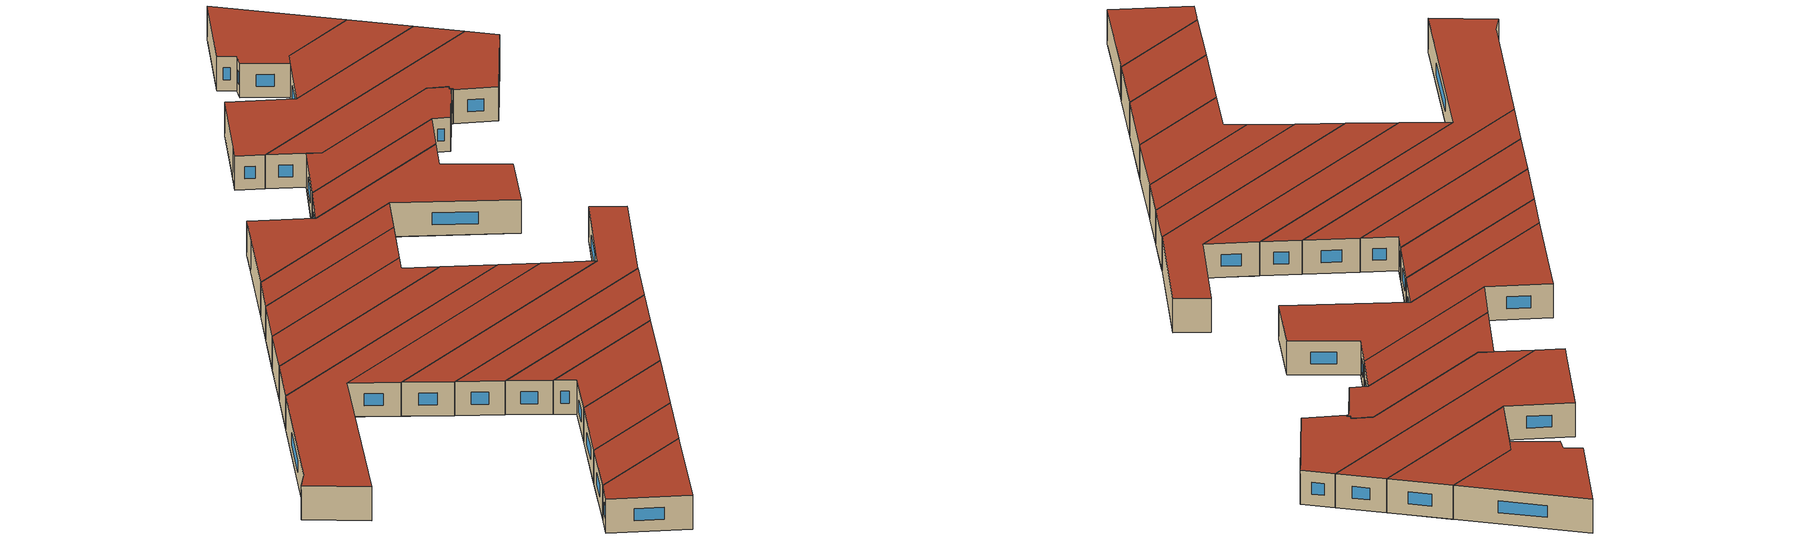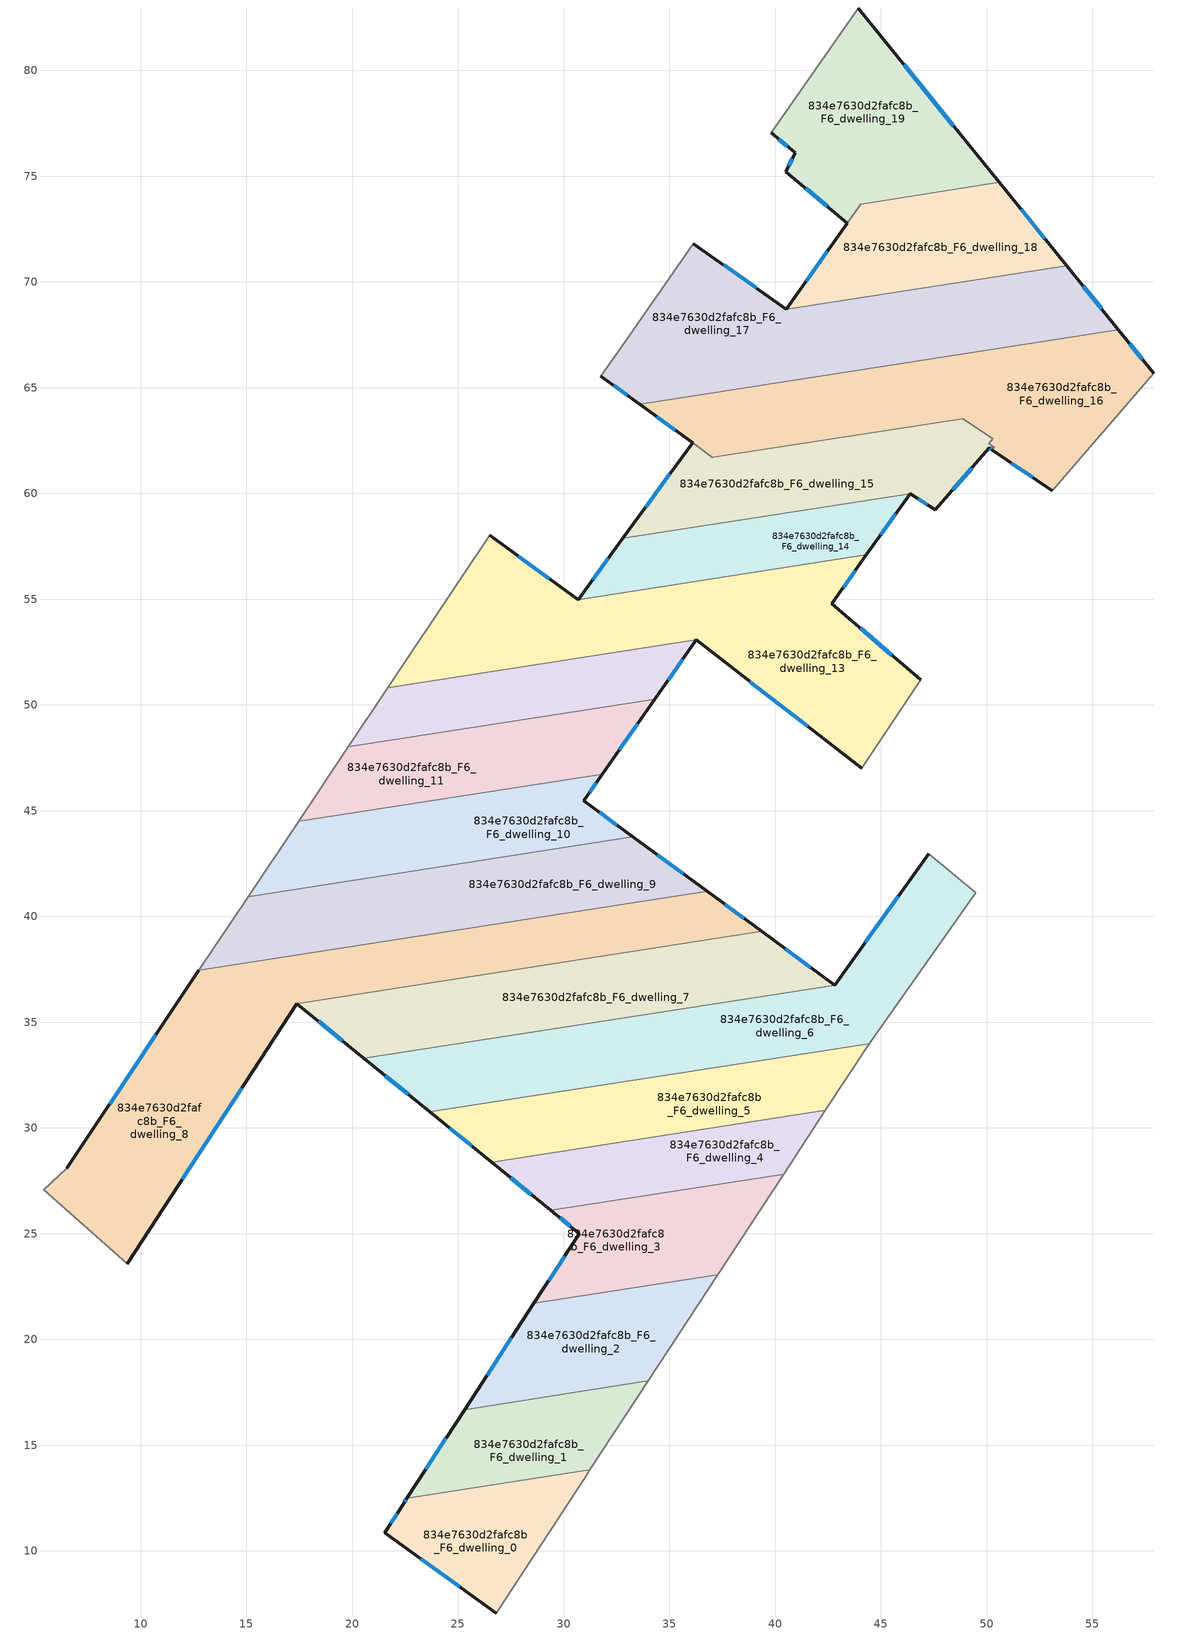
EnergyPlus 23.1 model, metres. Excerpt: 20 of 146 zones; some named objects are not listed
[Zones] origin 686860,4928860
834e7630d2fafc8b_F6_dwelling_0
 floor to 834e7630d2fafc8b_F5_dwelling_0 (EU_floor_Construction): 31.25,13.83 31.1,13.61 31.06,13.55 26.82,7.07 21.54,10.86 22.6,12.49 z18
 wall outside (EU_wall_Construction): 22.59,12.49 22.45,12.26 22.41,12.2 21.54,10.87 26.82,7.07 z18:21
 wall to 834e7630d2fafc8b_F6_dwelling_1 (EU_wall_Construction): 31.25,13.83 22.59,12.49 z18:21
 wall adiabatic (EU_wall_Construction): 26.82,7.07 31.06,13.55 31.1,13.61 31.25,13.83 z18:21
 window (EU_Window_Construction): 23.26,9.63 25.1,8.3 / 22.13,11.77 21.82,11.3 / 22.55,12.41 22.5,12.33 z18.98:20.02
 roof outside (EU_roof_Construction): 26.82,7.07 31.06,13.55 31.1,13.61 31.25,13.83 22.59,12.49 22.45,12.26 22.41,12.2 21.54,10.87 z21
834e7630d2fafc8b_F6_dwelling_1
 floor to 834e7630d2fafc8b_F5_dwelling_1 (EU_floor_Construction): 34,18.04 33.31,16.98 24.41,15.28 25.33,16.69 z18
 floor adiabatic (EU_floor_Construction): 33.31,16.98 31.25,13.83 22.59,12.49 25.33,16.69 24.41,15.28 z18
 wall outside (EU_wall_Construction): 25.33,16.69 22.59,12.49 z18:21
 wall to 834e7630d2fafc8b_F6_dwelling_2 (EU_wall_Construction): 34,18.04 25.33,16.69 z18:21
 wall adiabatic (EU_wall_Construction): 31.25,13.83 34,18.04 z18:21
 window (EU_Window_Construction): 24.44,15.32 23.48,13.85 z18.98:20.02
 roof outside (EU_roof_Construction): 31.25,13.83 34,18.04 25.33,16.69 22.59,12.49 z21
834e7630d2fafc8b_F6_dwelling_10
 floor to 834e7630d2fafc8b_F5_dwelling_9 (EU_floor_Construction): 23.46,44.57 23.89,42.31 15.09,40.94 16.65,43.27 z18
 floor to 834e7630d2fafc8b_F5_dwelling_10 (EU_floor_Construction): 31.39,46.09 30.96,45.47 33.28,43.77 23.89,42.31 23.46,44.57 z18
 floor to 834e7630d2fafc8b_F5_dwelling_11 (EU_floor_Construction): 26.49,45.9 26.63,45.18 16.65,43.27 17.47,44.5 z18
 floor to 834e7630d2fafc8b_F5_dwelling_12 (EU_floor_Construction): 31.84,46.73 31.39,46.09 26.63,45.18 26.49,45.9 z18
 wall outside (EU_wall_Construction): 33.28,43.77 30.96,45.47 31.84,46.73 z18:21
 wall adiabatic (EU_wall_Construction): 17.47,44.5 15.09,40.94 z18:21
 wall to 834e7630d2fafc8b_F6_dwelling_11 (EU_wall_Construction): 31.84,46.73 17.47,44.5 z18:21
 wall to 834e7630d2fafc8b_F6_dwelling_9 (EU_wall_Construction): 15.09,40.94 33.28,43.77 z18:21
 window (EU_Window_Construction): 31.24,45.88 31.55,46.32 / 32.53,44.32 31.71,44.92 z18.98:20.02
 roof outside (EU_roof_Construction): 33.28,43.77 30.96,45.47 31.84,46.73 17.47,44.5 15.09,40.94 z21
834e7630d2fafc8b_F6_dwelling_11
 floor to 834e7630d2fafc8b_F5_dwelling_11 (EU_floor_Construction): 25.91,48.96 26.49,45.9 17.47,44.5 19.82,48.01 z18
 floor to 834e7630d2fafc8b_F5_dwelling_12 (EU_floor_Construction): 34.31,50.26 31.84,46.73 26.49,45.9 25.91,48.96 z18
 wall outside (EU_wall_Construction): 31.84,46.73 34.31,50.26 z18:21
 wall to 834e7630d2fafc8b_F6_dwelling_12 (EU_wall_Construction): 34.31,50.26 19.82,48.01 z18:21
 wall adiabatic (EU_wall_Construction): 19.82,48.01 17.47,44.5 z18:21
 window (EU_Window_Construction): 32.64,47.88 33.5,49.12 z18.98:20.02
 roof outside (EU_roof_Construction): 31.84,46.73 34.31,50.26 19.82,48.01 17.47,44.5 z21
834e7630d2fafc8b_F6_dwelling_12
 floor to 834e7630d2fafc8b_F5_dwelling_13 (EU_floor_Construction): 34.65,52.82 34.79,52.12 20.77,49.43 21.69,50.81 z18
 floor to 834e7630d2fafc8b_F5_dwelling_15 (EU_floor_Construction): 36.27,53.07 35.73,52.3 34.79,52.12 34.65,52.82 z18
 floor to 834e7630d2fafc8b_F5_dwelling_11 (EU_floor_Construction): 25.64,50.37 25.91,48.96 19.82,48.01 20.77,49.43 z18
 floor adiabatic (EU_floor_Construction): 35.73,52.3 34.31,50.26 25.91,48.96 25.64,50.37 z18
 wall outside (EU_wall_Construction): 34.31,50.26 36.27,53.07 z18:21
 wall to 834e7630d2fafc8b_F6_dwelling_13 (EU_wall_Construction): 36.27,53.07 21.68,50.8 z18:21
 wall adiabatic (EU_wall_Construction): 21.68,50.8 19.82,48.01 z18:21
 window (EU_Window_Construction): 34.95,51.18 35.63,52.16 z18.98:20.02
 roof outside (EU_roof_Construction): 34.31,50.26 36.27,53.07 21.68,50.8 19.82,48.01 z21
834e7630d2fafc8b_F6_dwelling_13
 floor to 834e7630d2fafc8b_F5_dwelling_13 (EU_floor_Construction): 34.14,55.51 34.65,52.82 21.69,50.81 25.16,56 26.5,58.02 30.69,54.97 z18
 floor to 834e7630d2fafc8b_F5_dwelling_15 (EU_floor_Construction): 36.37,55.86 37.02,52.49 36.27,53.07 34.65,52.82 34.14,55.51 z18
 floor to 834e7630d2fafc8b_F5_dwelling_14 (EU_floor_Construction): 44.32,57.09 42.68,54.79 46.88,51.18 44.09,47.01 37.02,52.49 36.37,55.86 z18
 wall outside (EU_wall_Construction): 30.69,54.97 26.5,58.02 / 46.88,51.18 42.68,54.79 44.32,57.09 / 36.27,53.07 44.09,47.01 z18:21
 wall adiabatic (EU_wall_Construction): 26.5,58.02 25.16,56 21.68,50.8 / 44.09,47.01 46.88,51.18 z18:21
 wall to 834e7630d2fafc8b_F6_dwelling_14 (EU_wall_Construction): 44.32,57.09 30.69,54.97 z18:21
 window (EU_Window_Construction): 29.33,55.97 27.86,57.03 / 43.21,55.54 43.79,56.35 / 45.51,52.36 44.04,53.62 / 38.81,51.1 41.55,48.98 z18.98:20.02
 roof outside (EU_roof_Construction): 44.09,47.01 46.88,51.18 42.68,54.79 44.32,57.09 30.69,54.97 26.5,58.02 25.16,56 21.68,50.8 36.27,53.07 z21
834e7630d2fafc8b_F6_dwelling_14
 floor to 834e7630d2fafc8b_F5_dwelling_14 (EU_floor_Construction): 46.11,59.6 44.32,57.09 36.37,55.86 36.03,57.67 z18
 floor to 834e7630d2fafc8b_F5_dwelling_15 (EU_floor_Construction): 45.41,59.84 45.48,59.48 36.03,57.67 36.37,55.86 34.14,55.51 33.66,58.01 z18
 floor to 834e7630d2fafc8b_F5_dwelling_13 (EU_floor_Construction): 33.66,58.01 34.14,55.51 30.69,54.97 32.81,57.88 z18
 floor to 834e7630d2fafc8b_F5_dwelling_16 (EU_floor_Construction): 46.39,59.99 46.11,59.6 45.48,59.48 45.41,59.84 z18
 wall outside (EU_wall_Construction): 32.81,57.88 30.69,54.97 / 44.32,57.09 46.39,59.99 z18:21
 wall to 834e7630d2fafc8b_F6_dwelling_15 (EU_wall_Construction): 46.39,59.99 32.81,57.88 z18:21
 window (EU_Window_Construction): 32.12,56.94 31.38,55.92 / 44.99,58.04 45.72,59.05 z18.98:20.02
 roof outside (EU_roof_Construction): 44.32,57.09 46.39,59.99 32.81,57.88 30.69,54.97 z21
834e7630d2fafc8b_F6_dwelling_15
 floor to 834e7630d2fafc8b_F5_dwelling_15 (EU_floor_Construction): 44.82,62.91 45.41,59.84 33.66,58.01 33.5,58.83 36.1,62.39 37.05,61.7 z18
 floor to 834e7630d2fafc8b_F5_dwelling_13 (EU_floor_Construction): 33.5,58.83 33.66,58.01 32.81,57.88 z18
 floor to 834e7630d2fafc8b_F5_dwelling_16 (EU_floor_Construction): 50.3,62.58 50.1,62.35 50.35,62.18 50.25,62.07 50.13,62.15 47.58,59.22 46.39,59.99 45.41,59.84 44.82,62.91 48.88,63.54 z18
 wall outside (EU_wall_Construction): 46.39,59.99 47.58,59.22 50.13,62.15 50.25,62.07 / 36.1,62.39 32.81,57.88 z18:21
 wall to 834e7630d2fafc8b_F6_dwelling_16 (EU_wall_Construction): 50.25,62.07 50.35,62.18 50.1,62.35 50.3,62.58 50.06,62.75 48.88,63.54 37.05,61.7 36.1,62.39 z18:21
 window (EU_Window_Construction): 50.17,62.13 50.21,62.1 / 48.41,60.18 49.3,61.2 / 46.78,59.74 47.19,59.47 / 35.03,60.93 33.88,59.35 z18.98:20.02
 roof outside (EU_roof_Construction): 47.58,59.22 50.13,62.15 50.25,62.07 50.35,62.18 50.1,62.35 50.3,62.58 50.06,62.75 48.88,63.54 37.05,61.7 36.1,62.39 32.81,57.88 46.39,59.99 z21
834e7630d2fafc8b_F6_dwelling_16
 floor to 834e7630d2fafc8b_F5_dwelling_16 (EU_floor_Construction): 50.13,66.79 51.15,61.46 50.25,62.07 50.35,62.18 50.1,62.35 50.3,62.58 48.88,63.54 44.82,62.91 44.55,64.31 44.8,64.36 44.5,65.92 z18
 floor to 834e7630d2fafc8b_F5_dwelling_15 (EU_floor_Construction): 44.55,64.31 44.82,62.91 37.05,61.7 35.78,62.63 z18
 floor to 834e7630d2fafc8b_F5_dwelling_18 (EU_floor_Construction): 56.23,67.74 57.91,65.67 53.1,60.13 51.15,61.46 50.13,66.79 z18
 floor to 834e7630d2fafc8b_F5_dwelling_17 (EU_floor_Construction): 41.21,65.41 41.53,63.73 35.78,62.63 33.59,64.22 z18
 floor to 834e7630d2fafc8b_F5_dwelling_19 (EU_floor_Construction): 44.5,65.92 44.8,64.36 41.6,63.74 41.53,63.73 41.21,65.41 z18
 wall outside (EU_wall_Construction): 57.91,65.67 56.23,67.74 / 50.25,62.07 53.1,60.13 / 33.59,64.22 36.1,62.39 z18:21
 wall to 834e7630d2fafc8b_F6_dwelling_17 (EU_wall_Construction): 56.23,67.74 33.59,64.22 z18:21
 wall adiabatic (EU_wall_Construction): 53.1,60.13 57.91,65.67 z18:21
 window (EU_Window_Construction): 57.36,66.35 56.78,67.07 / 51.18,61.44 52.17,60.76 / 34.41,63.63 35.28,62.99 z18.98:20.02
 roof outside (EU_roof_Construction): 53.1,60.13 57.91,65.67 56.23,67.74 33.59,64.22 37.05,61.7 48.88,63.54 50.3,62.58 50.1,62.35 50.35,62.18 50.25,62.07 z21
834e7630d2fafc8b_F6_dwelling_17
 floor to 834e7630d2fafc8b_F5_dwelling_17 (EU_floor_Construction): 40.58,68.72 41.21,65.41 33.59,64.22 31.77,65.55 32.9,67.16 36.11,71.77 36.14,71.81 36.18,71.78 40.54,68.71 z18
 floor to 834e7630d2fafc8b_F5_dwelling_16 (EU_floor_Construction): 49.49,70.11 50.13,66.79 44.5,65.92 43.87,69.23 z18
 floor to 834e7630d2fafc8b_F5_dwelling_18 (EU_floor_Construction): 53.78,70.77 56.23,67.74 50.13,66.79 49.49,70.11 z18
 floor adiabatic (EU_floor_Construction): 43.87,69.23 44.5,65.92 41.21,65.41 40.58,68.72 z18
 wall outside (EU_wall_Construction): 40.54,68.71 36.14,71.81 / 56.23,67.74 53.78,70.77 / 31.77,65.55 33.59,64.22 z18:21
 wall to 834e7630d2fafc8b_F6_dwelling_18 (EU_wall_Construction): 53.78,70.77 40.54,68.71 z18:21
 wall adiabatic (EU_wall_Construction): 36.14,71.81 32.73,66.92 31.77,65.55 z18:21
 window (EU_Window_Construction): 39.11,69.72 37.57,70.8 / 55.44,68.73 54.58,69.79 / 32.36,65.12 33,64.65 z18.98:20.02
 roof outside (EU_roof_Construction): 56.23,67.74 53.78,70.77 40.54,68.71 36.14,71.81 32.73,66.92 31.77,65.55 33.59,64.22 z21
834e7630d2fafc8b_F6_dwelling_18
 floor to 834e7630d2fafc8b_F5_dwelling_19 (EU_floor_Construction): 50.71,74.57 53.51,71.11 43.86,69.26 43.87,69.23 40.58,68.72 40.57,68.76 43.72,73.23 z18
 floor to 834e7630d2fafc8b_F5_dwelling_20 (EU_floor_Construction): 50.6,74.7 50.71,74.57 43.72,73.23 44.04,73.68 z18
 floor to 834e7630d2fafc8b_F5_dwelling_16 (EU_floor_Construction): 49.45,70.33 49.49,70.11 43.87,69.23 43.86,69.26 z18
 floor to 834e7630d2fafc8b_F5_dwelling_18 (EU_floor_Construction): 53.51,71.11 53.78,70.77 49.49,70.11 49.45,70.33 z18
 wall outside (EU_wall_Construction): 53.78,70.77 50.6,74.71 / 43.41,72.78 40.54,68.71 z18:21
 wall to 834e7630d2fafc8b_F6_dwelling_19 (EU_wall_Construction): 44.04,73.68 43.41,72.78 / 50.6,74.71 44.05,73.68 z18:21
 window (EU_Window_Construction): 52.75,72.05 51.64,73.43 / 42.48,71.46 41.47,70.04 z18.98:20.02
 roof outside (EU_roof_Construction): 53.78,70.77 50.6,74.71 44.05,73.68 40.54,68.71 z21
834e7630d2fafc8b_F6_dwelling_19
 floor to 834e7630d2fafc8b_F5_dwelling_19 (EU_floor_Construction): 43.72,73.23 43.41,72.78 43.03,73.1 z18
 floor to 834e7630d2fafc8b_F5_dwelling_20 (EU_floor_Construction): 43.93,82.95 50.6,74.7 44.04,73.68 43.72,73.23 43.03,73.1 40.51,75.21 40.96,76.1 39.81,77.06 z18
 wall outside (EU_wall_Construction): 39.81,77.06 40.96,76.1 40.51,75.21 43.41,72.78 / 50.6,74.71 43.93,82.95 z18:21
 wall adiabatic (EU_wall_Construction): 43.93,82.95 39.81,77.06 z18:21
 window (EU_Window_Construction): 40.81,75.81 40.66,75.5 / 40.18,76.75 40.59,76.42 / 48.43,77.39 46.1,80.27 / 41.45,74.42 42.47,73.57 z18.98:20.02
 roof outside (EU_roof_Construction): 50.6,74.71 43.93,82.95 39.81,77.06 40.96,76.1 40.51,75.21 43.41,72.78 44.04,73.68 z21
834e7630d2fafc8b_F6_dwelling_2
 floor to 834e7630d2fafc8b_F5_dwelling_1 (EU_floor_Construction): 37.29,23.05 34,18.04 25.33,16.69 28.6,21.7 z18
 wall outside (EU_wall_Construction): 28.6,21.7 25.33,16.69 z18:21
 wall to 834e7630d2fafc8b_F6_dwelling_3 (EU_wall_Construction): 37.29,23.05 28.6,21.7 z18:21
 wall adiabatic (EU_wall_Construction): 34,18.04 37.29,23.05 z18:21
 window (EU_Window_Construction): 27.54,20.07 26.39,18.32 z18.98:20.02
 roof outside (EU_roof_Construction): 34,18.04 37.29,23.05 28.6,21.7 25.33,16.69 z21
834e7630d2fafc8b_F6_dwelling_3
 floor to 834e7630d2fafc8b_F5_dwelling_2 (EU_floor_Construction): 34.84,26.96 35.47,23.65 29.07,22.42 30.75,25 29.39,26.11 z18
 floor to 834e7630d2fafc8b_F5_dwelling_4 (EU_floor_Construction): 40.41,27.82 37.99,24.13 35.47,23.65 34.84,26.96 z18
 floor to 834e7630d2fafc8b_F5_dwelling_1 (EU_floor_Construction): 37.99,24.13 37.29,23.05 28.6,21.7 29.07,22.42 z18
 wall outside (EU_wall_Construction): 29.39,26.11 30.75,25 28.6,21.7 z18:21
 wall to 834e7630d2fafc8b_F6_dwelling_4 (EU_wall_Construction): 40.41,27.82 29.39,26.11 z18:21
 wall adiabatic (EU_wall_Construction): 37.29,23.05 40.41,27.82 z18:21
 window (EU_Window_Construction): 29.83,25.75 30.31,25.36 / 30.05,23.93 29.3,22.78 z18.98:20.02
 roof outside (EU_roof_Construction): 37.29,23.05 40.41,27.82 29.39,26.11 30.75,25 28.6,21.7 z21
834e7630d2fafc8b_F6_dwelling_4
 floor to 834e7630d2fafc8b_F5_dwelling_4 (EU_floor_Construction): 42.38,30.83 40.41,27.82 34.84,26.96 34.34,29.58 z18
 floor to 834e7630d2fafc8b_F5_dwelling_2 (EU_floor_Construction): 34.34,29.58 34.84,26.96 29.39,26.11 26.6,28.38 z18
 wall outside (EU_wall_Construction): 26.6,28.38 29.39,26.11 z18:21
 wall to 834e7630d2fafc8b_F6_dwelling_5 (EU_wall_Construction): 42.38,30.83 26.6,28.38 z18:21
 wall adiabatic (EU_wall_Construction): 40.41,27.82 42.38,30.83 z18:21
 window (EU_Window_Construction): 27.51,27.64 28.48,26.85 z18.98:20.02
 roof outside (EU_roof_Construction): 40.41,27.82 42.38,30.83 26.6,28.38 29.39,26.11 z21
834e7630d2fafc8b_F6_dwelling_5
 floor to 834e7630d2fafc8b_F5_dwelling_4 (EU_floor_Construction): 44.08,33.43 42.38,30.83 34.34,29.58 33.97,31.5 33.89,31.48 33.73,32.32 36.66,32.78 36.8,32.04 z18
 floor to 834e7630d2fafc8b_F5_dwelling_2 (EU_floor_Construction): 33.97,31.5 34.34,29.58 26.6,28.38 24.9,29.76 z18
 floor to 834e7630d2fafc8b_F5_dwelling_5 (EU_floor_Construction): 44.45,33.99 44.4,33.91 44.08,33.43 36.8,32.04 36.66,32.78 z18
 floor to 834e7630d2fafc8b_F5_dwelling_3 (EU_floor_Construction): 33.73,32.32 33.89,31.48 24.9,29.76 23.68,30.76 z18
 wall outside (EU_wall_Construction): 23.68,30.76 26.6,28.38 z18:21
 wall to 834e7630d2fafc8b_F6_dwelling_6 (EU_wall_Construction): 44.45,33.99 23.68,30.76 z18:21
 wall adiabatic (EU_wall_Construction): 42.38,30.83 44.4,33.91 44.45,33.99 z18:21
 window (EU_Window_Construction): 24.63,29.98 25.65,29.15 z18.98:20.02
 roof outside (EU_roof_Construction): 42.38,30.83 44.4,33.91 44.45,33.99 23.68,30.76 26.6,28.38 z21
834e7630d2fafc8b_F6_dwelling_6
 floor to 834e7630d2fafc8b_F5_dwelling_5 (EU_floor_Construction): 49.5,41.11 44.45,33.99 36.66,32.78 36.1,35.71 42.82,36.75 47.27,42.96 z18
 floor to 834e7630d2fafc8b_F5_dwelling_4 (EU_floor_Construction): 36.1,35.71 36.66,32.78 33.73,32.32 33.19,35.17 35.7,35.65 z18
 floor to 834e7630d2fafc8b_F5_dwelling_3 (EU_floor_Construction): 33.19,35.17 33.73,32.32 23.68,30.76 21.1,32.85 z18
 floor to 834e7630d2fafc8b_F5_dwelling_6 (EU_floor_Construction): 35.69,35.65 21.1,32.85 20.56,33.29 z18
 wall outside (EU_wall_Construction): 20.56,33.29 23.68,30.76 / 47.27,42.96 42.82,36.75 z18:21
 wall to 834e7630d2fafc8b_F6_dwelling_7 (EU_wall_Construction): 42.82,36.75 20.56,33.29 z18:21
 wall adiabatic (EU_wall_Construction): 44.45,33.99 49.5,41.11 47.27,42.96 z18:21
 window (EU_Window_Construction): 21.58,32.47 22.66,31.58 / 45.82,40.94 44.27,38.77 z18.98:20.02
 roof outside (EU_roof_Construction): 44.45,33.99 49.5,41.11 47.27,42.96 42.82,36.75 20.56,33.29 23.68,30.76 z21
834e7630d2fafc8b_F6_dwelling_7
 floor to 834e7630d2fafc8b_F5_dwelling_5 (EU_floor_Construction): 42.82,36.75 36.1,35.71 36.09,35.72 42.54,36.96 z18
 floor to 834e7630d2fafc8b_F5_dwelling_6 (EU_floor_Construction): 42.54,36.96 35.69,35.65 20.56,33.29 18.46,35 39.68,39.06 z18
 floor to 834e7630d2fafc8b_F5_dwelling_7 (EU_floor_Construction): 39.68,39.06 18.46,35 17.51,35.78 17.59,35.9 39.37,39.29 z18
 floor to 834e7630d2fafc8b_F5_dwelling_8 (EU_floor_Construction): 17.59,35.9 17.51,35.78 17.39,35.87 z18
 wall outside (EU_wall_Construction): 42.82,36.75 39.37,39.29 / 17.39,35.87 20.56,33.29 z18:21
 wall to 834e7630d2fafc8b_F6_dwelling_8 (EU_wall_Construction): 39.37,39.29 17.39,35.87 z18:21
 window (EU_Window_Construction): 41.7,37.58 40.49,38.47 / 18.42,35.03 19.53,34.13 z18.98:20.02
 roof outside (EU_roof_Construction): 42.82,36.75 39.37,39.29 17.39,35.87 20.56,33.29 z21
834e7630d2fafc8b_F6_dwelling_8
 floor to 834e7630d2fafc8b_F5_dwelling_8 (EU_floor_Construction): 17.63,37.06 17.55,36.94 17.32,36.9 17.45,36.79 17.29,36.54 17.52,36.35 17.35,36.09 17.59,35.9 17.39,35.87 9.36,23.58 5.42,27.07 6.5,28.08 11.2,35.12 11.24,35.18 11.75,35.94 z18
 floor to 834e7630d2fafc8b_F5_dwelling_10 (EU_floor_Construction): 36.95,41.07 18.26,37.49 18.42,37.72 15.1,37.08 18.83,37.8 18.94,37.97 24.52,39.04 24.47,39.27 36.79,41.19 z18
 floor to 834e7630d2fafc8b_F5_dwelling_9 (EU_floor_Construction): 24.47,39.27 24.52,39.04 18.94,37.97 18.83,37.8 15.1,37.08 18.42,37.72 18.19,37.37 17.78,37.29 17.63,37.06 11.75,35.94 12.76,37.45 z18
 floor to 834e7630d2fafc8b_F5_dwelling_7 (EU_floor_Construction): 39.37,39.29 17.59,35.9 17.35,36.09 17.52,36.35 17.29,36.54 17.45,36.79 17.32,36.9 17.55,36.94 17.78,37.29 18.19,37.37 18.26,37.49 36.95,41.07 z18
 wall outside (EU_wall_Construction): 12.76,37.45 6.5,28.08 / 39.37,39.29 36.79,41.19 / 9.36,23.58 17.39,35.87 z18:21
 wall to 834e7630d2fafc8b_F6_dwelling_9 (EU_wall_Construction): 36.79,41.19 12.76,37.45 z18:21
 wall adiabatic (EU_wall_Construction): 6.5,28.08 5.42,27.08 9.36,23.58 z18:21
 window (EU_Window_Construction): 10.72,34.4 8.53,31.13 / 38.53,39.91 37.63,40.57 / 11.97,27.57 14.78,31.87 z18.98:20.02
 roof outside (EU_roof_Construction): 39.37,39.29 36.79,41.19 12.76,37.45 6.5,28.08 5.42,27.08 9.36,23.58 17.39,35.87 z21
834e7630d2fafc8b_F6_dwelling_9
 floor to 834e7630d2fafc8b_F5_dwelling_10 (EU_floor_Construction): 36.79,41.19 24.47,39.27 23.89,42.31 33.28,43.77 z18
 floor to 834e7630d2fafc8b_F5_dwelling_9 (EU_floor_Construction): 23.89,42.31 24.47,39.27 12.76,37.45 15.09,40.94 z18
 wall outside (EU_wall_Construction): 36.79,41.19 33.28,43.77 z18:21
 wall adiabatic (EU_wall_Construction): 15.09,40.94 12.76,37.45 z18:21
 window (EU_Window_Construction): 35.65,42.03 34.42,42.93 z18.98:20.02
 roof outside (EU_roof_Construction): 36.79,41.19 33.28,43.77 15.09,40.94 12.76,37.45 z21
[Building]
EU S2 Campaign: North Axis=0; Terrain=City; Solar Distribution=FullExterior
[Site:Location]
Bologna: Latitude=44.5; Longitude=11.25; Time Zone=1; Elevation=37
[SizingPeriod:WeatherFileDays]
AnnualSizingPeriod: Begin Month=1; Begin Day of Month=1; End Month=12; End Day of Month=31; Day of Week for Start Day=Monday; Use Weather File Daylight Saving Period=No; Use Weather File Rain and Snow Indicators=No
[MATERIAL]
EU_InternalMass_Material: Roughness=MediumRough; Thickness=0.1; Conductivity=1; Density=1800; Specific Heat=900; Thermal Absorptance=0.9; Solar Absorptance=0.7; Visible Absorptance=0.7
[MATERIAL:NOMASS] Roughness=MediumRough; Thermal Absorptance=0.9; Solar Absorptance=0.7; Visible Absorptance=0.7
Name | Thermal Resistance
EU_wall_NoMass | 0.905828
EU_roof_NoMass | 0.37593
EU_floor_NoMass | 0.67114
[WINDOWMATERIAL:SIMPLEGLAZINGSYSTEM]
EU_Window_SimpleGlazing: UFactor=4.52486; Solar Heat Gain Coefficient=0.85; Visible Transmittance=0.85
[CONSTRUCTION]
EU_wall_Construction: EU_wall_NoMass
EU_roof_Construction: EU_roof_NoMass
EU_floor_Construction: EU_floor_NoMass
EU_Window_Construction: EU_Window_SimpleGlazing
EU_InternalMass_Construction: EU_InternalMass_Material
[ZONE] Type=1; Multiplier=1; Ceiling Height=autocalculate; Floor Area=autocalculate; Part of Total Floor Area=Yes
Name | Volume
834e7630d2fafc8b_F6_dwelling_0 | 97.7534
834e7630d2fafc8b_F6_dwelling_1 | 98.1021
834e7630d2fafc8b_F6_dwelling_10 | 149.131
834e7630d2fafc8b_F6_dwelling_11 | 136.336
834e7630d2fafc8b_F6_dwelling_12 | 109.154
834e7630d2fafc8b_F6_dwelling_13 | 322.215
834e7630d2fafc8b_F6_dwelling_14 | 105.202
834e7630d2fafc8b_F6_dwelling_15 | 151.376
834e7630d2fafc8b_F6_dwelling_16 | 252.373
834e7630d2fafc8b_F6_dwelling_17 | 271.441
834e7630d2fafc8b_F6_dwelling_18 | 131.473
834e7630d2fafc8b_F6_dwelling_19 | 161.908
834e7630d2fafc8b_F6_dwelling_2 | 117.377
834e7630d2fafc8b_F6_dwelling_3 | 116.303
834e7630d2fafc8b_F6_dwelling_4 | 108.791
834e7630d2fafc8b_F6_dwelling_5 | 155.26
834e7630d2fafc8b_F6_dwelling_6 | 266.414
834e7630d2fafc8b_F6_dwelling_7 | 204.047
834e7630d2fafc8b_F6_dwelling_8 | 357.073
834e7630d2fafc8b_F6_dwelling_9 | 197.914
[INTERNALMASS] Construction=EU_InternalMass_Construction
Name | Zone or ZoneList | Surface Area
834e7630d2fafc8b_F6_dwelling_0_EU_InternalMass | 834e7630d2fafc8b_F6_dwelling_0 | 32.5882
834e7630d2fafc8b_F6_dwelling_1_EU_InternalMass | 834e7630d2fafc8b_F6_dwelling_1 | 32.702
834e7630d2fafc8b_F6_dwelling_2_EU_InternalMass | 834e7630d2fafc8b_F6_dwelling_2 | 39.1274
834e7630d2fafc8b_F6_dwelling_3_EU_InternalMass | 834e7630d2fafc8b_F6_dwelling_3 | 38.771
834e7630d2fafc8b_F6_dwelling_4_EU_InternalMass | 834e7630d2fafc8b_F6_dwelling_4 | 36.2552
834e7630d2fafc8b_F6_dwelling_5_EU_InternalMass | 834e7630d2fafc8b_F6_dwelling_5 | 51.7533
834e7630d2fafc8b_F6_dwelling_6_EU_InternalMass | 834e7630d2fafc8b_F6_dwelling_6 | 88.8061
834e7630d2fafc8b_F6_dwelling_7_EU_InternalMass | 834e7630d2fafc8b_F6_dwelling_7 | 68.0158
834e7630d2fafc8b_F6_dwelling_8_EU_InternalMass | 834e7630d2fafc8b_F6_dwelling_8 | 119.025
834e7630d2fafc8b_F6_dwelling_9_EU_InternalMass | 834e7630d2fafc8b_F6_dwelling_9 | 65.9717
834e7630d2fafc8b_F6_dwelling_10_EU_InternalMass | 834e7630d2fafc8b_F6_dwelling_10 | 49.7102
834e7630d2fafc8b_F6_dwelling_11_EU_InternalMass | 834e7630d2fafc8b_F6_dwelling_11 | 45.4455
834e7630d2fafc8b_F6_dwelling_12_EU_InternalMass | 834e7630d2fafc8b_F6_dwelling_12 | 36.3845
834e7630d2fafc8b_F6_dwelling_13_EU_InternalMass | 834e7630d2fafc8b_F6_dwelling_13 | 107.408
834e7630d2fafc8b_F6_dwelling_14_EU_InternalMass | 834e7630d2fafc8b_F6_dwelling_14 | 35.0673
834e7630d2fafc8b_F6_dwelling_15_EU_InternalMass | 834e7630d2fafc8b_F6_dwelling_15 | 50.4769
834e7630d2fafc8b_F6_dwelling_16_EU_InternalMass | 834e7630d2fafc8b_F6_dwelling_16 | 84.138
834e7630d2fafc8b_F6_dwelling_17_EU_InternalMass | 834e7630d2fafc8b_F6_dwelling_17 | 90.4798
834e7630d2fafc8b_F6_dwelling_18_EU_InternalMass | 834e7630d2fafc8b_F6_dwelling_18 | 43.8251
834e7630d2fafc8b_F6_dwelling_19_EU_InternalMass | 834e7630d2fafc8b_F6_dwelling_19 | 53.9696
[OTHEREQUIPMENT] Fuel Type=Electricity; Design Level Calculation Method=Watts/Area; Power per Zone Floor Area=1; Fraction Latent=0; Fraction Radiant=0; Fraction Lost=0; Carbon Dioxide Generation Rate=0; EndUse Subcategory=EU_Step8_InternalGains
Name | Zone or ZoneList or Space or SpaceList | Schedule
EU_Step8_InternalGain_834e7630d2fafc8b_F6_dwelling_0_f000 | 834e7630d2fafc8b_F6_dwelling_0 | EU_Step8_GainSchedule_834e7630d2fafc8b_F6_dwelling_0_f000
EU_Step8_InternalGain_834e7630d2fafc8b_F6_dwelling_1_f000 | 834e7630d2fafc8b_F6_dwelling_1 | EU_Step8_GainSchedule_834e7630d2fafc8b_F6_dwelling_1_f000
EU_Step8_InternalGain_834e7630d2fafc8b_F6_dwelling_2_f000 | 834e7630d2fafc8b_F6_dwelling_2 | EU_Step8_GainSchedule_834e7630d2fafc8b_F6_dwelling_2_f000
EU_Step8_InternalGain_834e7630d2fafc8b_F6_dwelling_3_f000 | 834e7630d2fafc8b_F6_dwelling_3 | EU_Step8_GainSchedule_834e7630d2fafc8b_F6_dwelling_3_f000
EU_Step8_InternalGain_834e7630d2fafc8b_F6_dwelling_4_f000 | 834e7630d2fafc8b_F6_dwelling_4 | EU_Step8_GainSchedule_834e7630d2fafc8b_F6_dwelling_4_f000
EU_Step8_InternalGain_834e7630d2fafc8b_F6_dwelling_5_f000 | 834e7630d2fafc8b_F6_dwelling_5 | EU_Step8_GainSchedule_834e7630d2fafc8b_F6_dwelling_5_f000
EU_Step8_InternalGain_834e7630d2fafc8b_F6_dwelling_6_f000 | 834e7630d2fafc8b_F6_dwelling_6 | EU_Step8_GainSchedule_834e7630d2fafc8b_F6_dwelling_6_f000
EU_Step8_InternalGain_834e7630d2fafc8b_F6_dwelling_7_f000 | 834e7630d2fafc8b_F6_dwelling_7 | EU_Step8_GainSchedule_834e7630d2fafc8b_F6_dwelling_7_f000
EU_Step8_InternalGain_834e7630d2fafc8b_F6_dwelling_8_f000 | 834e7630d2fafc8b_F6_dwelling_8 | EU_Step8_GainSchedule_834e7630d2fafc8b_F6_dwelling_8_f000
EU_Step8_InternalGain_834e7630d2fafc8b_F6_dwelling_9_f000 | 834e7630d2fafc8b_F6_dwelling_9 | EU_Step8_GainSchedule_834e7630d2fafc8b_F6_dwelling_9_f000
EU_Step8_InternalGain_834e7630d2fafc8b_F6_dwelling_10_f000 | 834e7630d2fafc8b_F6_dwelling_10 | EU_Step8_GainSchedule_834e7630d2fafc8b_F6_dwelling_10_f000
EU_Step8_InternalGain_834e7630d2fafc8b_F6_dwelling_11_f000 | 834e7630d2fafc8b_F6_dwelling_11 | EU_Step8_GainSchedule_834e7630d2fafc8b_F6_dwelling_11_f000
EU_Step8_InternalGain_834e7630d2fafc8b_F6_dwelling_12_f000 | 834e7630d2fafc8b_F6_dwelling_12 | EU_Step8_GainSchedule_834e7630d2fafc8b_F6_dwelling_12_f000
EU_Step8_InternalGain_834e7630d2fafc8b_F6_dwelling_13_f000 | 834e7630d2fafc8b_F6_dwelling_13 | EU_Step8_GainSchedule_834e7630d2fafc8b_F6_dwelling_13_f000
EU_Step8_InternalGain_834e7630d2fafc8b_F6_dwelling_14_f000 | 834e7630d2fafc8b_F6_dwelling_14 | EU_Step8_GainSchedule_834e7630d2fafc8b_F6_dwelling_14_f000
EU_Step8_InternalGain_834e7630d2fafc8b_F6_dwelling_15_f000 | 834e7630d2fafc8b_F6_dwelling_15 | EU_Step8_GainSchedule_834e7630d2fafc8b_F6_dwelling_15_f000
EU_Step8_InternalGain_834e7630d2fafc8b_F6_dwelling_16_f000 | 834e7630d2fafc8b_F6_dwelling_16 | EU_Step8_GainSchedule_834e7630d2fafc8b_F6_dwelling_16_f000
EU_Step8_InternalGain_834e7630d2fafc8b_F6_dwelling_17_f000 | 834e7630d2fafc8b_F6_dwelling_17 | EU_Step8_GainSchedule_834e7630d2fafc8b_F6_dwelling_17_f000
EU_Step8_InternalGain_834e7630d2fafc8b_F6_dwelling_18_f000 | 834e7630d2fafc8b_F6_dwelling_18 | EU_Step8_GainSchedule_834e7630d2fafc8b_F6_dwelling_18_f000
EU_Step8_InternalGain_834e7630d2fafc8b_F6_dwelling_19_f000 | 834e7630d2fafc8b_F6_dwelling_19 | EU_Step8_GainSchedule_834e7630d2fafc8b_F6_dwelling_19_f000
[ZONEVENTILATION:DESIGNFLOWRATE] Schedule=EU_AlwaysOn; Design Flow Rate Calculation Method=AirChanges/Hour; Air Changes per Hour=0.73129; Ventilation Type=Natural; Fan Pressure Rise=0; Fan Total Efficiency=1; Constant Term Coefficient=1; Temperature Term Coefficient=0; Velocity Term Coefficient=0; Velocity Squared Term Coefficient=0; Minimum Indoor Temperature=-100; Maximum Indoor Temperature=100; Delta Temperature=-100; Minimum Outdoor Temperature=-100; Maximum Outdoor Temperature=100; Maximum Wind Speed=40
Name | Zone or ZoneList or Space or SpaceList
EU_ConstantAir_834e7630d2fafc8b_F6_dwelling_0 | 834e7630d2fafc8b_F6_dwelling_0
EU_ConstantAir_834e7630d2fafc8b_F6_dwelling_1 | 834e7630d2fafc8b_F6_dwelling_1
EU_ConstantAir_834e7630d2fafc8b_F6_dwelling_2 | 834e7630d2fafc8b_F6_dwelling_2
EU_ConstantAir_834e7630d2fafc8b_F6_dwelling_3 | 834e7630d2fafc8b_F6_dwelling_3
EU_ConstantAir_834e7630d2fafc8b_F6_dwelling_4 | 834e7630d2fafc8b_F6_dwelling_4
EU_ConstantAir_834e7630d2fafc8b_F6_dwelling_5 | 834e7630d2fafc8b_F6_dwelling_5
EU_ConstantAir_834e7630d2fafc8b_F6_dwelling_6 | 834e7630d2fafc8b_F6_dwelling_6
EU_ConstantAir_834e7630d2fafc8b_F6_dwelling_7 | 834e7630d2fafc8b_F6_dwelling_7
EU_ConstantAir_834e7630d2fafc8b_F6_dwelling_8 | 834e7630d2fafc8b_F6_dwelling_8
EU_ConstantAir_834e7630d2fafc8b_F6_dwelling_9 | 834e7630d2fafc8b_F6_dwelling_9
EU_ConstantAir_834e7630d2fafc8b_F6_dwelling_10 | 834e7630d2fafc8b_F6_dwelling_10
EU_ConstantAir_834e7630d2fafc8b_F6_dwelling_11 | 834e7630d2fafc8b_F6_dwelling_11
EU_ConstantAir_834e7630d2fafc8b_F6_dwelling_12 | 834e7630d2fafc8b_F6_dwelling_12
EU_ConstantAir_834e7630d2fafc8b_F6_dwelling_13 | 834e7630d2fafc8b_F6_dwelling_13
EU_ConstantAir_834e7630d2fafc8b_F6_dwelling_14 | 834e7630d2fafc8b_F6_dwelling_14
EU_ConstantAir_834e7630d2fafc8b_F6_dwelling_15 | 834e7630d2fafc8b_F6_dwelling_15
EU_ConstantAir_834e7630d2fafc8b_F6_dwelling_16 | 834e7630d2fafc8b_F6_dwelling_16
EU_ConstantAir_834e7630d2fafc8b_F6_dwelling_17 | 834e7630d2fafc8b_F6_dwelling_17
EU_ConstantAir_834e7630d2fafc8b_F6_dwelling_18 | 834e7630d2fafc8b_F6_dwelling_18
EU_ConstantAir_834e7630d2fafc8b_F6_dwelling_19 | 834e7630d2fafc8b_F6_dwelling_19
[HVACTEMPLATE:ZONE:IDEALLOADSAIRSYSTEM] System Availability Schedule=EU_AlwaysOn; Maximum Heating Supply Air Temperature=50; Minimum Cooling Supply Air Temperature=13; Maximum Heating Supply Air Humidity Ratio=0.0156; Minimum Cooling Supply Air Humidity Ratio=0.0077; Heating Limit=NoLimit; Cooling Limit=NoLimit; Heating Availability Schedule=EU_AlwaysOn; Cooling Availability Schedule=EU_CoolingOff; Dehumidification Control Type=ConstantSensibleHeatRatio; Cooling Sensible Heat Ratio=0.7; Dehumidification Setpoint=60; Humidification Control Type=None; Humidification Setpoint=30; Outdoor Air Method=None; Outdoor Air Flow Rate per Person=0.00944; Outdoor Air Flow Rate per Zone Floor Area=0; Outdoor Air Flow Rate per Zone=0; Demand Controlled Ventilation Type=None; Outdoor Air Economizer Type=NoEconomizer; Heat Recovery Type=None; Sensible Heat Recovery Effectiveness=0.7; Latent Heat Recovery Effectiveness=0.65
Name | Template Thermostat
834e7630d2fafc8b_F6_dwelling_0 | EU_HeatOnly_834e7630d2fafc8b_F6_dwelling_0
834e7630d2fafc8b_F6_dwelling_1 | EU_HeatOnly_834e7630d2fafc8b_F6_dwelling_1
834e7630d2fafc8b_F6_dwelling_2 | EU_HeatOnly_834e7630d2fafc8b_F6_dwelling_2
834e7630d2fafc8b_F6_dwelling_3 | EU_HeatOnly_834e7630d2fafc8b_F6_dwelling_3
834e7630d2fafc8b_F6_dwelling_4 | EU_HeatOnly_834e7630d2fafc8b_F6_dwelling_4
834e7630d2fafc8b_F6_dwelling_5 | EU_HeatOnly_834e7630d2fafc8b_F6_dwelling_5
834e7630d2fafc8b_F6_dwelling_6 | EU_HeatOnly_834e7630d2fafc8b_F6_dwelling_6
834e7630d2fafc8b_F6_dwelling_7 | EU_HeatOnly_834e7630d2fafc8b_F6_dwelling_7
834e7630d2fafc8b_F6_dwelling_8 | EU_HeatOnly_834e7630d2fafc8b_F6_dwelling_8
834e7630d2fafc8b_F6_dwelling_9 | EU_HeatOnly_834e7630d2fafc8b_F6_dwelling_9
834e7630d2fafc8b_F6_dwelling_10 | EU_HeatOnly_834e7630d2fafc8b_F6_dwelling_10
834e7630d2fafc8b_F6_dwelling_11 | EU_HeatOnly_834e7630d2fafc8b_F6_dwelling_11
834e7630d2fafc8b_F6_dwelling_12 | EU_HeatOnly_834e7630d2fafc8b_F6_dwelling_12
834e7630d2fafc8b_F6_dwelling_13 | EU_HeatOnly_834e7630d2fafc8b_F6_dwelling_13
834e7630d2fafc8b_F6_dwelling_14 | EU_HeatOnly_834e7630d2fafc8b_F6_dwelling_14
834e7630d2fafc8b_F6_dwelling_15 | EU_HeatOnly_834e7630d2fafc8b_F6_dwelling_15
834e7630d2fafc8b_F6_dwelling_16 | EU_HeatOnly_834e7630d2fafc8b_F6_dwelling_16
834e7630d2fafc8b_F6_dwelling_17 | EU_HeatOnly_834e7630d2fafc8b_F6_dwelling_17
834e7630d2fafc8b_F6_dwelling_18 | EU_HeatOnly_834e7630d2fafc8b_F6_dwelling_18
834e7630d2fafc8b_F6_dwelling_19 | EU_HeatOnly_834e7630d2fafc8b_F6_dwelling_19
[SIZING:ZONE] Zone Cooling Design Supply Air Temperature Input Method=SupplyAirTemperature; Zone Cooling Design Supply Air Temperature=13; Zone Heating Design Supply Air Temperature Input Method=SupplyAirTemperature; Zone Heating Design Supply Air Temperature=50; Zone Cooling Design Supply Air Humidity Ratio=0.008; Zone Heating Design Supply Air Humidity Ratio=0.008; Cooling Design Air Flow Method=DesignDay; Cooling Design Air Flow Rate=0; Cooling Minimum Air Flow per Zone Floor Area=0.000762; Cooling Minimum Air Flow=0; Cooling Minimum Air Flow Fraction=0.2; Heating Design Air Flow Method=DesignDay; Heating Design Air Flow Rate=0; Heating Maximum Air Flow per Zone Floor Area=0.002032; Heating Maximum Air Flow=0.141576; Heating Maximum Air Flow Fraction=0.3; Account for Dedicated Outdoor Air System=No; Dedicated Outdoor Air System Control Strategy=NeutralSupplyAir; Dedicated Outdoor Air Low Setpoint Temperature for Design=autosize; Dedicated Outdoor Air High Setpoint Temperature for Design=autosize; Zone Load Sizing Method=Sensible Load Only No Latent Load; Zone Latent Cooling Design Supply Air Humidity Ratio Input Method=HumidityRatioDifference; Zone Cooling Design Supply Air Humidity Ratio Difference=0.005; Zone Latent Heating Design Supply Air Humidity Ratio Input Method=HumidityRatioDifference; Zone Humidification Design Supply Air Humidity Ratio Difference=0.005
834e7630d2fafc8b_F6_dwelling_0; 834e7630d2fafc8b_F6_dwelling_1; 834e7630d2fafc8b_F6_dwelling_2; 834e7630d2fafc8b_F6_dwelling_3; 834e7630d2fafc8b_F6_dwelling_4; 834e7630d2fafc8b_F6_dwelling_5; 834e7630d2fafc8b_F6_dwelling_6; 834e7630d2fafc8b_F6_dwelling_7; 834e7630d2fafc8b_F6_dwelling_8; 834e7630d2fafc8b_F6_dwelling_9; 834e7630d2fafc8b_F6_dwelling_10; 834e7630d2fafc8b_F6_dwelling_11; 834e7630d2fafc8b_F6_dwelling_12; 834e7630d2fafc8b_F6_dwelling_13; 834e7630d2fafc8b_F6_dwelling_14; 834e7630d2fafc8b_F6_dwelling_15; 834e7630d2fafc8b_F6_dwelling_16; 834e7630d2fafc8b_F6_dwelling_17; 834e7630d2fafc8b_F6_dwelling_18; 834e7630d2fafc8b_F6_dwelling_19
[SCHEDULE:CONSTANT]
Name | Hourly Value
EU_AlwaysOn | 1
EU_CoolingOff | 0
[SCHEDULE:FILE] Column Number=1; Rows to Skip at Top=0; Number of Hours of Data=8760; Column Separator=Comma; Interpolate to Timestep=No; Minutes per Item=60; Adjust Schedule for Daylight Savings=Yes
Name | File
EU_Step8_GainSchedule_834e7630d2fafc8b_F6_dwelling_0_f000 | ../../schedules/834e7630d2fafc8b/834e7630d2fafc8b_F6_dwelling_0_f000_gain.csv
EU_Step8_GainSchedule_834e7630d2fafc8b_F6_dwelling_1_f000 | ../../schedules/834e7630d2fafc8b/834e7630d2fafc8b_F6_dwelling_1_f000_gain.csv
EU_Step8_GainSchedule_834e7630d2fafc8b_F6_dwelling_2_f000 | ../../schedules/834e7630d2fafc8b/834e7630d2fafc8b_F6_dwelling_2_f000_gain.csv
EU_Step8_GainSchedule_834e7630d2fafc8b_F6_dwelling_3_f000 | ../../schedules/834e7630d2fafc8b/834e7630d2fafc8b_F6_dwelling_3_f000_gain.csv
EU_Step8_GainSchedule_834e7630d2fafc8b_F6_dwelling_4_f000 | ../../schedules/834e7630d2fafc8b/834e7630d2fafc8b_F6_dwelling_4_f000_gain.csv
EU_Step8_GainSchedule_834e7630d2fafc8b_F6_dwelling_5_f000 | ../../schedules/834e7630d2fafc8b/834e7630d2fafc8b_F6_dwelling_5_f000_gain.csv
EU_Step8_GainSchedule_834e7630d2fafc8b_F6_dwelling_6_f000 | ../../schedules/834e7630d2fafc8b/834e7630d2fafc8b_F6_dwelling_6_f000_gain.csv
EU_Step8_GainSchedule_834e7630d2fafc8b_F6_dwelling_7_f000 | ../../schedules/834e7630d2fafc8b/834e7630d2fafc8b_F6_dwelling_7_f000_gain.csv
EU_Step8_GainSchedule_834e7630d2fafc8b_F6_dwelling_8_f000 | ../../schedules/834e7630d2fafc8b/834e7630d2fafc8b_F6_dwelling_8_f000_gain.csv
EU_Step8_GainSchedule_834e7630d2fafc8b_F6_dwelling_9_f000 | ../../schedules/834e7630d2fafc8b/834e7630d2fafc8b_F6_dwelling_9_f000_gain.csv
EU_Step8_GainSchedule_834e7630d2fafc8b_F6_dwelling_10_f000 | ../../schedules/834e7630d2fafc8b/834e7630d2fafc8b_F6_dwelling_10_f000_gain.csv
EU_Step8_GainSchedule_834e7630d2fafc8b_F6_dwelling_11_f000 | ../../schedules/834e7630d2fafc8b/834e7630d2fafc8b_F6_dwelling_11_f000_gain.csv
EU_Step8_GainSchedule_834e7630d2fafc8b_F6_dwelling_12_f000 | ../../schedules/834e7630d2fafc8b/834e7630d2fafc8b_F6_dwelling_12_f000_gain.csv
EU_Step8_GainSchedule_834e7630d2fafc8b_F6_dwelling_13_f000 | ../../schedules/834e7630d2fafc8b/834e7630d2fafc8b_F6_dwelling_13_f000_gain.csv
EU_Step8_GainSchedule_834e7630d2fafc8b_F6_dwelling_14_f000 | ../../schedules/834e7630d2fafc8b/834e7630d2fafc8b_F6_dwelling_14_f000_gain.csv
EU_Step8_GainSchedule_834e7630d2fafc8b_F6_dwelling_15_f000 | ../../schedules/834e7630d2fafc8b/834e7630d2fafc8b_F6_dwelling_15_f000_gain.csv
EU_Step8_GainSchedule_834e7630d2fafc8b_F6_dwelling_16_f000 | ../../schedules/834e7630d2fafc8b/834e7630d2fafc8b_F6_dwelling_16_f000_gain.csv
EU_Step8_GainSchedule_834e7630d2fafc8b_F6_dwelling_17_f000 | ../../schedules/834e7630d2fafc8b/834e7630d2fafc8b_F6_dwelling_17_f000_gain.csv
EU_Step8_GainSchedule_834e7630d2fafc8b_F6_dwelling_18_f000 | ../../schedules/834e7630d2fafc8b/834e7630d2fafc8b_F6_dwelling_18_f000_gain.csv
EU_Step8_GainSchedule_834e7630d2fafc8b_F6_dwelling_19_f000 | ../../schedules/834e7630d2fafc8b/834e7630d2fafc8b_F6_dwelling_19_f000_gain.csv
